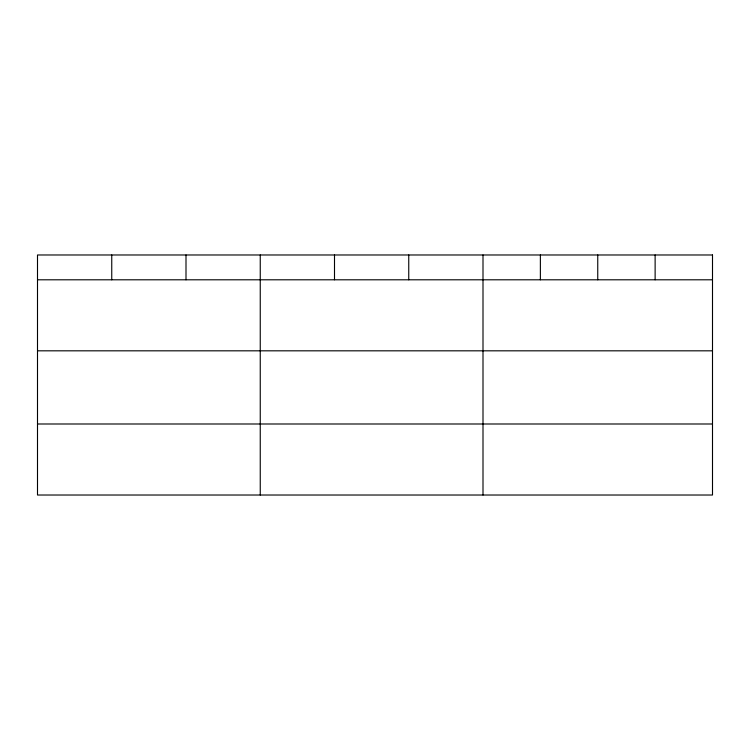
<?xml version="1.0" encoding="UTF-8"?>
<svg xmlns="http://www.w3.org/2000/svg" width="750" height="750" viewBox="0 0 750 750"><rect width="100%" height="100%" fill="white"/><g stroke="black" fill="none" stroke-linecap="round" stroke-linejoin="round"><path stroke-width="1.12" d="M37.5 279.797L712.5 279.797M37.5 350.822L712.5 350.822M37.5 423.994L712.5 423.994M655.125 254.981L655.125 279.797M597.75 254.981L597.75 279.797M540.375 254.981L540.375 279.797M483 254.981L483 495.019M408.75 254.981L408.75 279.797M334.5 254.981L334.5 279.797M260.25 254.981L260.25 495.019M186 254.981L186 279.797M111.75 254.981L111.75 279.797M712.5 254.981L37.5 254.981L37.5 495.019L712.5 495.019L712.5 254.981"/></g></svg>
